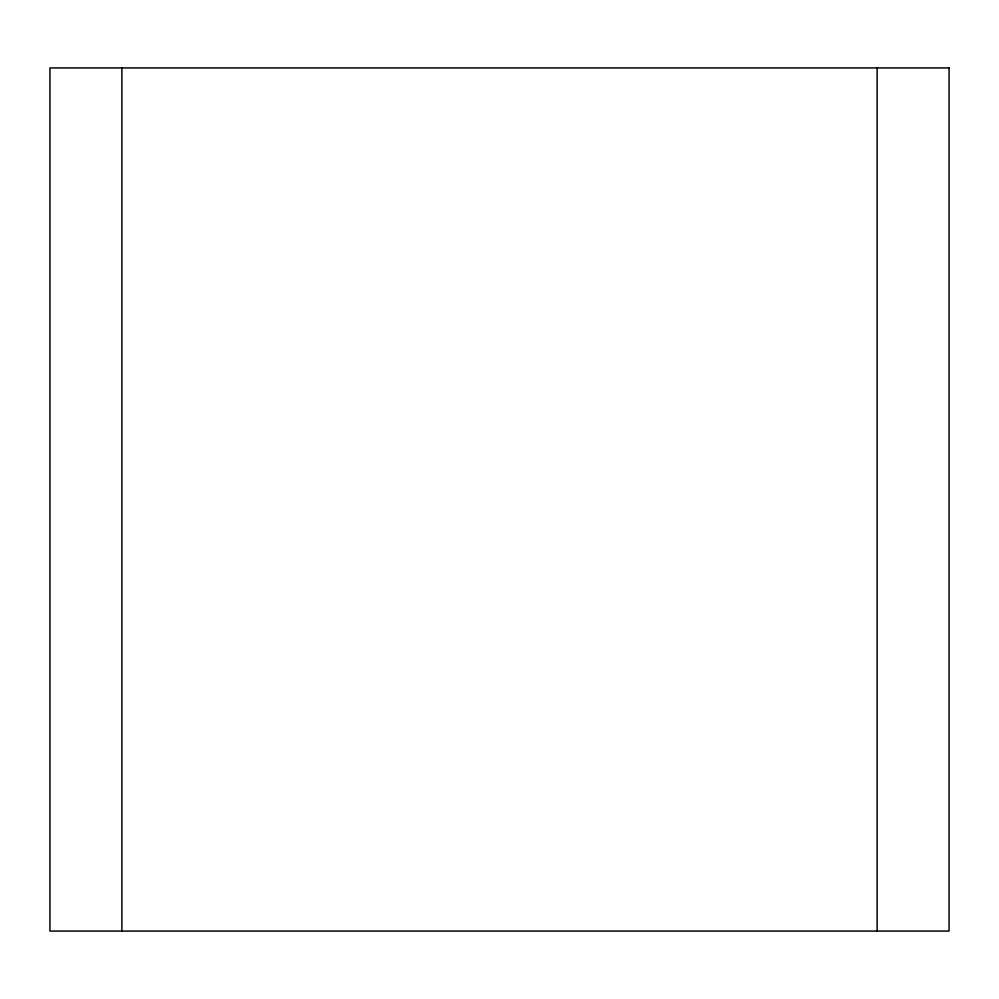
<?xml version="1.0" encoding="UTF-8"?>
<svg xmlns="http://www.w3.org/2000/svg" width="999" height="999" viewBox="0 0 999 999"><rect width="100%" height="100%" fill="white"/><g stroke="black" fill="none" stroke-linecap="round" stroke-linejoin="round"><path stroke-width="1.5" d="M877.122 67.932L877.122 931.068M121.878 67.932L121.878 931.068M949.05 67.932L49.95 67.932L49.95 931.068L949.05 931.068L949.05 67.932"/></g></svg>
